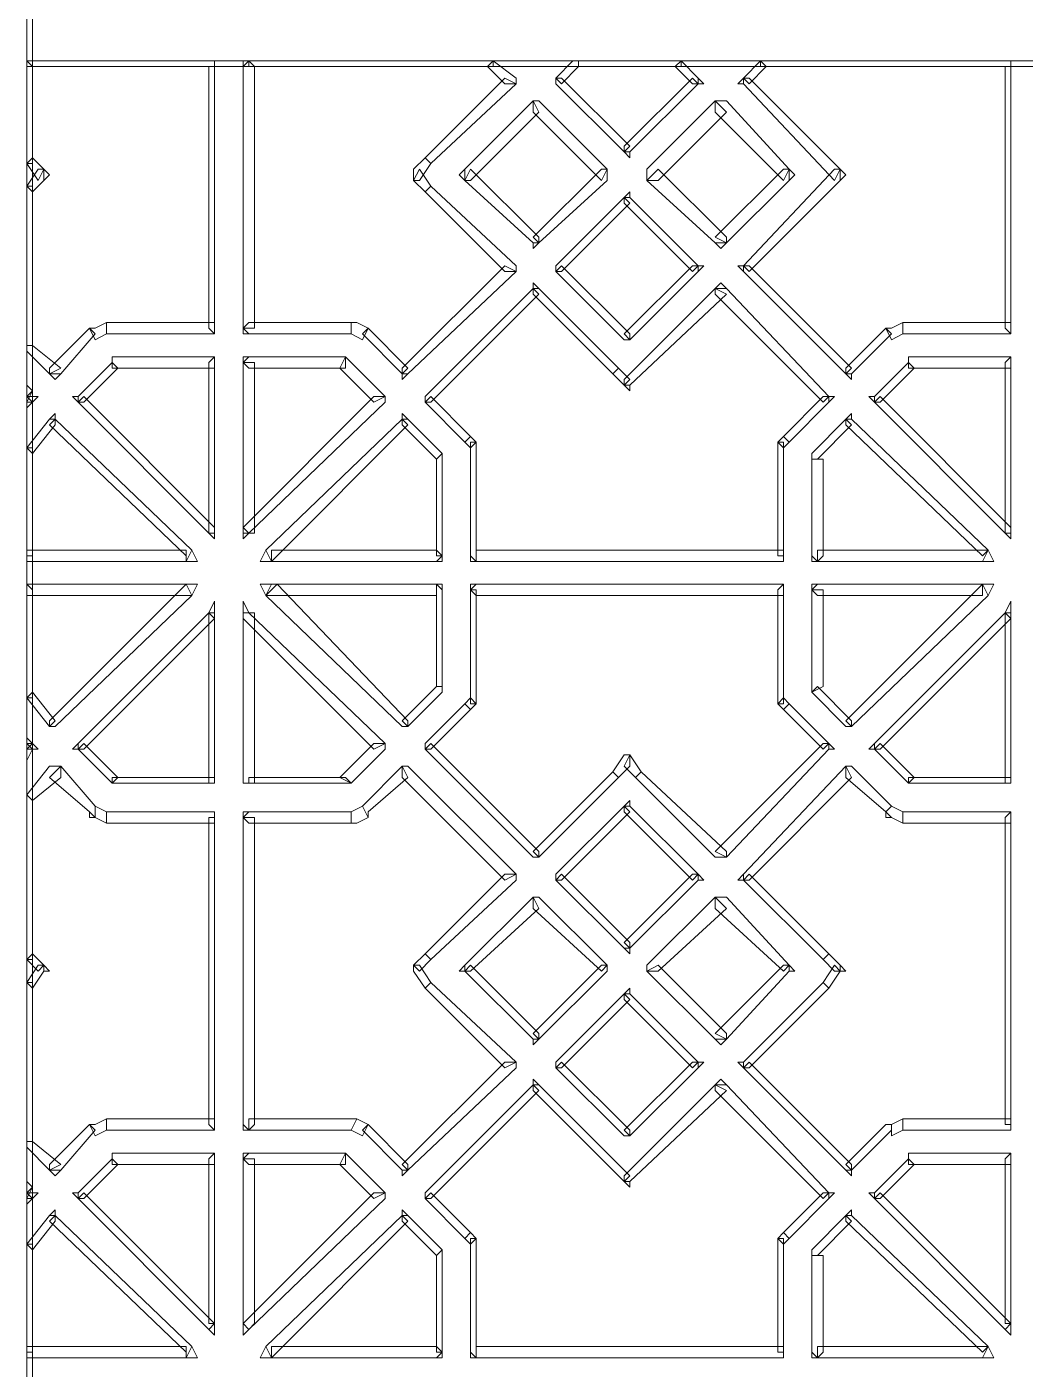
# Model space of a CAD drawing. Extents: x -66030 to 95157, y -13132 to 45879.
# Drawn here: x 77016 to 77701, y 40374 to 41296 of the extents above; entities that cross this region are included whole.
import ezdxf

# ---------------------------------------------------------------- set-up
doc = ezdxf.new("R2010")
doc.units = 0
doc.header["$LTSCALE"] = 100
doc.header["$MEASUREMENT"] = 0
doc.layers.get('0').update_dxf_attribs({"linetype": 'CONTINUOUS'})

msp = doc.modelspace()

# ---------------------------------------------------------------- linework, layer by layer
at = {"lineweight": 0}
for points in [[(77015.97, 39315.29), (77019.87, 39319.19), (77019.87, 43670.44), (77015.97, 43670.44), (77015.97, 39319.19), (77015.97, 39315.29), (77015.97, 39315.29), (77019.87, 39315.29), (77019.87, 39319.19)], [(77015.97, 41354.2), (77015.97, 41350.29), (77015.97, 41268.27), (77019.87, 41268.27), (77019.87, 41350.29), (77015.97, 41354.2), (77015.97, 41354.2), (77015.97, 41354.2), (77015.97, 41350.29)], [(77015.97, 41268.27), (77015.97, 41268.27), (81121.14, 41268.27), (81121.14, 41272.17), (77015.97, 41272.17), (77015.97, 41268.27), (77015.97, 41268.27), (77015.97, 41268.27), (77015.97, 41268.27)], [(81125.04, 41268.27), (81121.14, 41272.17), (77015.97, 41272.17), (77015.97, 41268.27), (81121.14, 41268.27), (81125.04, 41268.27), (81125.04, 41268.27), (81125.04, 41272.17), (81121.14, 41272.17)], [(77015.97, 41272.17), (77015.97, 41268.27), (77015.97, 39479.34), (77019.87, 39479.34), (77019.87, 41268.27), (77015.97, 41272.17), (77015.97, 41272.17), (77015.97, 41272.17), (77015.97, 41268.27)], [(77144.86, 41268.27), (77144.86, 41272.17), (77015.97, 41272.17), (77015.97, 41268.27), (77144.86, 41268.27), (77144.86, 41268.27), (77144.86, 41268.27), (77144.86, 41272.17), (77144.86, 41272.17)], [(77015.97, 41272.17), (77015.97, 41268.27), (77015.97, 41201.87), (77019.87, 41201.87), (77019.87, 41268.27), (77015.97, 41272.17), (77015.97, 41272.17), (77015.97, 41272.17), (77015.97, 41268.27)], [(77168.3, 41272.17), (77164.39, 41268.27), (77164.39, 41088.59), (77172.2, 41088.59), (77172.2, 41268.27), (77168.3, 41272.17), (77168.3, 41272.17), (77164.39, 41272.17), (77164.39, 41268.27)], [(77336.25, 41272.17), (77336.25, 41272.17), (77168.3, 41272.17), (77168.3, 41268.27), (77336.25, 41268.27), (77336.25, 41272.17), (77336.25, 41272.17), (77336.25, 41272.17), (77336.25, 41272.17)], [(77351.88, 41256.55), (77351.88, 41260.46), (77336.25, 41272.17), (77332.35, 41268.27), (77344.07, 41256.55), (77351.88, 41256.55), (77351.88, 41256.55), (77351.88, 41256.55), (77351.88, 41260.46)], [(77394.84, 41272.17), (77390.94, 41272.17), (77379.22, 41260.46), (77383.13, 41256.55), (77394.84, 41268.27), (77394.84, 41272.17), (77394.84, 41272.17), (77390.94, 41272.17), (77390.94, 41272.17)], [(77465.15, 41272.17), (77465.15, 41272.17), (77394.84, 41272.17), (77394.84, 41268.27), (77465.15, 41268.27), (77465.15, 41272.17), (77465.15, 41272.17), (77465.15, 41272.17), (77465.15, 41272.17)], [(77476.87, 41256.55), (77476.87, 41260.46), (77465.15, 41272.17), (77461.25, 41268.27), (77472.96, 41256.55), (77476.87, 41256.55), (77476.87, 41256.55), (77480.78, 41256.55), (77476.87, 41260.46)], [(77519.83, 41272.17), (77519.83, 41272.17), (77508.12, 41260.46), (77512.02, 41256.55), (77523.74, 41268.27), (77519.83, 41272.17), (77519.83, 41272.17), (77519.83, 41272.17), (77519.83, 41272.17)], [(77691.7, 41268.27), (77691.7, 41272.17), (77519.83, 41272.17), (77519.83, 41268.27), (77691.7, 41268.27), (77691.7, 41268.27), (77691.7, 41268.27), (77691.7, 41272.17), (77691.7, 41272.17)], [(77144.86, 41084.69), (77144.86, 41088.59), (77144.86, 41268.27), (77140.96, 41268.27), (77140.96, 41088.59), (77144.86, 41084.69), (77144.86, 41084.69), (77144.86, 41084.69), (77144.86, 41088.59)], [(77289.38, 41205.77), (77293.29, 41201.87), (77351.88, 41256.55), (77344.07, 41260.46), (77289.38, 41205.77), (77289.38, 41205.77), (77293.29, 41201.87), (77293.29, 41201.87), (77293.29, 41201.87)], [(77379.22, 41260.46), (77379.22, 41256.55), (77426.09, 41209.68), (77430, 41213.59), (77383.13, 41260.46), (77379.22, 41260.46), (77379.22, 41260.46), (77379.22, 41256.55), (77379.22, 41256.55)], [(77426.09, 41209.68), (77430, 41209.68), (77476.87, 41256.55), (77472.96, 41260.46), (77426.09, 41213.59), (77426.09, 41209.68), (77426.09, 41209.68), (77430, 41205.77), (77430, 41209.68)], [(77508.12, 41260.46), (77508.12, 41256.55), (77570.61, 41190.15), (77574.52, 41197.96), (77512.02, 41260.46), (77508.12, 41260.46), (77508.12, 41260.46), (77504.21, 41256.55), (77508.12, 41256.55)], [(77691.7, 41084.69), (77691.7, 41088.59), (77691.7, 41268.27), (77687.79, 41268.27), (77687.79, 41088.59), (77691.7, 41084.69), (77691.7, 41084.69), (77691.7, 41084.69), (77691.7, 41088.59)], [(77316.72, 41190.15), (77320.63, 41190.15), (77367.5, 41237.02), (77363.6, 41244.83), (77316.72, 41197.96), (77316.72, 41190.15), (77316.72, 41197.96), (77312.82, 41194.06), (77316.72, 41190.15)], [(77363.6, 41244.83), (77363.6, 41237.02), (77410.47, 41190.15), (77414.37, 41197.96), (77367.5, 41244.83), (77363.6, 41244.83), (77367.5, 41244.83), (77363.6, 41244.83), (77363.6, 41244.83)], [(77441.72, 41190.15), (77449.53, 41190.15), (77496.4, 41237.02), (77488.59, 41244.83), (77441.72, 41197.96), (77441.72, 41190.15), (77441.72, 41197.96), (77441.72, 41194.06), (77441.72, 41190.15)], [(77488.59, 41244.83), (77488.59, 41237.02), (77535.46, 41190.15), (77539.36, 41197.96), (77496.4, 41244.83), (77488.59, 41244.83), (77496.4, 41244.83), (77492.49, 41244.83), (77488.59, 41244.83)], [(77019.87, 41205.77), (77015.97, 41201.87), (77023.78, 41190.15), (77027.68, 41197.96), (77019.87, 41205.77), (77019.87, 41205.77), (77019.87, 41205.77), (77019.87, 41205.77), (77019.87, 41205.77)], [(77015.97, 41201.87), (77015.97, 41201.87), (77015.97, 41201.87), (77019.87, 41205.77), (77019.87, 41205.77), (77015.97, 41201.87), (77015.97, 41201.87), (77015.97, 41201.87), (77015.97, 41201.87)], [(77281.57, 41190.15), (77285.48, 41190.15), (77293.29, 41201.87), (77289.38, 41205.77), (77281.57, 41197.96), (77281.57, 41190.15), (77281.57, 41197.96), (77281.57, 41194.06), (77281.57, 41190.15)], [(77027.68, 41197.96), (77023.78, 41197.96), (77015.97, 41186.24), (77019.87, 41182.34), (77027.68, 41190.15), (77027.68, 41197.96), (77027.68, 41190.15), (77031.59, 41194.06), (77027.68, 41197.96)], [(77289.38, 41182.34), (77293.29, 41186.24), (77285.48, 41197.96), (77281.57, 41190.15), (77289.38, 41182.34), (77289.38, 41182.34), (77293.29, 41186.24), (77293.29, 41186.24), (77293.29, 41186.24)], [(77367.5, 41147.18), (77367.5, 41151.09), (77320.63, 41197.96), (77316.72, 41190.15), (77363.6, 41147.18), (77367.5, 41147.18), (77363.6, 41147.18), (77363.6, 41143.28), (77367.5, 41147.18)], [(77414.37, 41197.96), (77410.47, 41197.96), (77363.6, 41151.09), (77367.5, 41147.18), (77414.37, 41190.15), (77414.37, 41197.96), (77414.37, 41190.15), (77414.37, 41194.06), (77414.37, 41197.96)], [(77496.4, 41147.18), (77496.4, 41151.09), (77449.53, 41197.96), (77441.72, 41190.15), (77488.59, 41147.18), (77496.4, 41147.18), (77488.59, 41147.18), (77492.49, 41143.28), (77496.4, 41147.18)], [(77539.36, 41197.96), (77535.46, 41197.96), (77488.59, 41151.09), (77496.4, 41147.18), (77539.36, 41190.15), (77539.36, 41197.96), (77539.36, 41190.15), (77543.27, 41194.06), (77539.36, 41197.96)], [(77574.52, 41197.96), (77570.61, 41197.96), (77508.12, 41131.56), (77512.02, 41127.65), (77574.52, 41190.15), (77574.52, 41197.96), (77574.52, 41190.15), (77578.42, 41194.06), (77574.52, 41197.96)], [(77015.97, 41186.24), (77015.97, 41186.24), (77015.97, 41076.88), (77019.87, 41076.88), (77019.87, 41186.24), (77015.97, 41186.24), (77015.97, 41186.24), (77015.97, 41186.24), (77015.97, 41186.24)], [(77351.88, 41127.65), (77351.88, 41131.56), (77293.29, 41186.24), (77289.38, 41182.34), (77344.07, 41127.65), (77351.88, 41127.65), (77351.88, 41127.65), (77351.88, 41131.56), (77351.88, 41131.56)], [(77379.22, 41127.65), (77383.13, 41127.65), (77430, 41174.53), (77426.09, 41178.43), (77379.22, 41131.56), (77379.22, 41127.65), (77379.22, 41131.56), (77379.22, 41131.56), (77379.22, 41127.65)], [(77426.09, 41178.43), (77426.09, 41174.53), (77472.96, 41127.65), (77476.87, 41131.56), (77430, 41178.43), (77426.09, 41178.43), (77430, 41178.43), (77430, 41182.34), (77426.09, 41178.43)], [(77273.76, 41057.35), (77277.66, 41057.35), (77351.88, 41127.65), (77344.07, 41131.56), (77273.76, 41061.25), (77273.76, 41057.35), (77273.76, 41057.35), (77273.76, 41053.44), (77277.66, 41057.35)], [(77430, 41080.78), (77430, 41084.69), (77383.13, 41131.56), (77379.22, 41127.65), (77426.09, 41080.78), (77430, 41080.78), (77426.09, 41080.78), (77430, 41080.78), (77430, 41080.78)], [(77476.87, 41131.56), (77472.96, 41131.56), (77426.09, 41084.69), (77430, 41080.78), (77476.87, 41127.65), (77476.87, 41131.56), (77476.87, 41127.65), (77480.78, 41131.56), (77476.87, 41131.56)], [(77508.12, 41131.56), (77508.12, 41127.65), (77578.42, 41057.35), (77582.33, 41061.25), (77512.02, 41131.56), (77508.12, 41131.56), (77508.12, 41131.56), (77504.21, 41131.56), (77508.12, 41127.65)], [(77289.38, 41037.82), (77293.29, 41037.82), (77367.5, 41112.03), (77363.6, 41115.94), (77289.38, 41041.72), (77289.38, 41037.82), (77289.38, 41041.72), (77289.38, 41041.72), (77289.38, 41037.82)], [(77363.6, 41115.94), (77363.6, 41112.03), (77418.28, 41057.35), (77422.19, 41061.25), (77367.5, 41115.94), (77363.6, 41115.94), (77367.5, 41115.94), (77363.6, 41119.84), (77363.6, 41115.94)], [(77426.09, 41049.53), (77430, 41049.53), (77496.4, 41112.03), (77488.59, 41115.94), (77426.09, 41053.44), (77426.09, 41049.53), (77426.09, 41049.53), (77430, 41045.63), (77430, 41049.53)], [(77488.59, 41115.94), (77488.59, 41112.03), (77562.8, 41037.82), (77566.71, 41041.72), (77496.4, 41115.94), (77488.59, 41115.94), (77496.4, 41115.94), (77492.49, 41119.84), (77488.59, 41115.94)], [(77031.59, 41057.35), (77039.4, 41057.35), (77062.84, 41084.69), (77058.93, 41088.59), (77031.59, 41061.25), (77031.59, 41057.35), (77031.59, 41057.35), (77035.49, 41053.44), (77039.4, 41057.35)], [(77058.93, 41088.59), (77062.84, 41080.78), (77070.65, 41084.69), (77070.65, 41092.5), (77062.84, 41088.59), (77058.93, 41088.59), (77062.84, 41088.59), (77058.93, 41088.59), (77058.93, 41088.59)], [(77070.65, 41092.5), (77070.65, 41084.69), (77144.86, 41084.69), (77144.86, 41092.5), (77070.65, 41092.5), (77070.65, 41092.5), (77070.65, 41092.5), (77070.65, 41092.5), (77070.65, 41092.5)], [(77164.39, 41088.59), (77168.3, 41084.69), (77238.61, 41084.69), (77238.61, 41092.5), (77168.3, 41092.5), (77164.39, 41088.59), (77164.39, 41088.59), (77164.39, 41084.69), (77168.3, 41084.69)], [(77238.61, 41092.5), (77238.61, 41084.69), (77246.42, 41080.78), (77250.32, 41088.59), (77242.51, 41092.5), (77238.61, 41092.5), (77242.51, 41092.5), (77238.61, 41092.5), (77238.61, 41092.5)], [(77250.32, 41088.59), (77246.42, 41084.69), (77273.76, 41057.35), (77277.66, 41061.25), (77250.32, 41088.59), (77250.32, 41088.59), (77250.32, 41088.59), (77250.32, 41088.59), (77250.32, 41088.59)], [(77578.42, 41057.35), (77582.33, 41057.35), (77609.67, 41084.69), (77605.77, 41088.59), (77578.42, 41061.25), (77578.42, 41057.35), (77578.42, 41057.35), (77582.33, 41053.44), (77582.33, 41057.35)], [(77605.77, 41088.59), (77609.67, 41080.78), (77617.48, 41084.69), (77617.48, 41092.5), (77609.67, 41088.59), (77605.77, 41088.59), (77609.67, 41088.59), (77605.77, 41088.59), (77605.77, 41088.59)], [(77617.48, 41092.5), (77617.48, 41084.69), (77691.7, 41084.69), (77691.7, 41092.5), (77617.48, 41092.5), (77617.48, 41092.5), (77617.48, 41092.5), (77617.48, 41092.5), (77617.48, 41092.5)], [(77015.97, 41076.88), (77015.97, 41072.97), (77031.59, 41057.35), (77039.4, 41061.25), (77019.87, 41076.88), (77015.97, 41076.88), (77015.97, 41076.88), (77015.97, 41072.97), (77015.97, 41072.97)], [(77074.55, 41065.16), (77074.55, 41061.25), (77144.86, 41061.25), (77144.86, 41069.06), (77074.55, 41069.06), (77074.55, 41065.16), (77074.55, 41069.06), (77074.55, 41069.06), (77074.55, 41065.16)], [(77144.86, 41069.06), (77140.96, 41065.16), (77140.96, 40947.98), (77144.86, 40947.98), (77144.86, 41065.16), (77144.86, 41069.06), (77144.86, 41065.16), (77144.86, 41069.06), (77144.86, 41069.06)], [(77164.39, 41065.16), (77168.3, 41061.25), (77234.7, 41061.25), (77234.7, 41069.06), (77168.3, 41069.06), (77164.39, 41065.16), (77168.3, 41069.06), (77164.39, 41069.06), (77164.39, 41065.16)], [(77234.7, 41069.06), (77230.79, 41061.25), (77254.23, 41037.82), (77262.04, 41041.72), (77238.61, 41065.16), (77234.7, 41069.06), (77238.61, 41065.16), (77234.7, 41069.06), (77234.7, 41069.06)], [(77621.39, 41065.16), (77621.39, 41061.25), (77691.7, 41061.25), (77691.7, 41069.06), (77621.39, 41069.06), (77621.39, 41065.16), (77621.39, 41069.06), (77621.39, 41069.06), (77621.39, 41065.16)], [(77691.7, 41069.06), (77687.79, 41065.16), (77687.79, 40947.98), (77691.7, 40947.98), (77691.7, 41065.16), (77691.7, 41069.06), (77691.7, 41065.16), (77691.7, 41069.06), (77691.7, 41069.06)], [(77051.12, 41037.82), (77055.02, 41037.82), (77078.46, 41061.25), (77074.55, 41065.16), (77051.12, 41041.72), (77051.12, 41037.82), (77051.12, 41041.72), (77047.21, 41041.72), (77051.12, 41037.82)], [(77168.3, 40947.98), (77172.2, 40947.98), (77172.2, 41065.16), (77164.39, 41065.16), (77164.39, 40947.98), (77168.3, 40947.98), (77164.39, 40947.98), (77164.39, 40944.07), (77168.3, 40947.98)], [(77422.19, 41061.25), (77418.28, 41057.35), (77426.09, 41049.53), (77430, 41053.44), (77422.19, 41061.25), (77422.19, 41061.25), (77418.28, 41057.35), (77418.28, 41057.35), (77418.28, 41057.35)], [(77597.95, 41037.82), (77601.86, 41037.82), (77625.3, 41061.25), (77621.39, 41065.16), (77597.95, 41041.72), (77597.95, 41037.82), (77597.95, 41041.72), (77594.05, 41041.72), (77597.95, 41037.82)], [(77019.87, 41045.63), (77015.97, 41041.72), (77015.97, 41041.72), (77019.87, 41041.72), (77019.87, 41041.72), (77019.87, 41045.63), (77019.87, 41045.63), (77015.97, 41049.53), (77015.97, 41041.72)], [(77019.87, 41037.82), (77019.87, 41041.72), (77019.87, 41045.63), (77015.97, 41037.82), (77015.97, 41037.82), (77019.87, 41037.82), (77019.87, 41037.82), (77023.78, 41041.72), (77019.87, 41041.72)], [(77015.97, 41041.72), (77019.87, 41037.82), (77019.87, 41037.82), (77015.97, 41041.72), (77015.97, 41041.72), (77015.97, 41041.72), (77015.97, 41041.72), (77015.97, 41033.91), (77019.87, 41037.82)], [(77144.86, 40947.98), (77144.86, 40951.89), (77055.02, 41041.72), (77051.12, 41037.82), (77140.96, 40947.98), (77144.86, 40947.98), (77140.96, 40947.98), (77144.86, 40944.07), (77144.86, 40947.98)], [(77262.04, 41041.72), (77254.23, 41041.72), (77164.39, 40951.89), (77168.3, 40947.98), (77262.04, 41037.82), (77262.04, 41041.72), (77262.04, 41037.82), (77262.04, 41041.72), (77262.04, 41041.72)], [(77316.72, 41010.47), (77320.63, 41014.38), (77293.29, 41041.72), (77289.38, 41037.82), (77316.72, 41010.47), (77316.72, 41010.47), (77320.63, 41014.38), (77320.63, 41014.38), (77320.63, 41014.38)], [(77566.71, 41041.72), (77562.8, 41041.72), (77535.46, 41014.38), (77539.36, 41010.47), (77566.71, 41037.82), (77566.71, 41041.72), (77566.71, 41037.82), (77570.61, 41041.72), (77566.71, 41041.72)], [(77691.7, 40947.98), (77691.7, 40951.89), (77601.86, 41041.72), (77597.95, 41037.82), (77687.79, 40947.98), (77691.7, 40947.98), (77687.79, 40947.98), (77691.7, 40944.07), (77691.7, 40947.98)], [(77035.49, 41026.1), (77031.59, 41026.1), (77015.97, 41006.57), (77019.87, 41002.66), (77035.49, 41022.19), (77035.49, 41026.1), (77035.49, 41026.1), (77035.49, 41030), (77031.59, 41026.1)], [(77273.76, 41026.1), (77273.76, 41022.19), (77297.19, 40998.76), (77301.1, 41002.66), (77277.66, 41026.1), (77273.76, 41026.1), (77277.66, 41026.1), (77273.76, 41030), (77273.76, 41026.1)], [(77578.42, 41026.1), (77578.42, 41022.19), (77672.17, 40932.36), (77676.07, 40936.26), (77582.33, 41026.1), (77578.42, 41026.1), (77582.33, 41026.1), (77582.33, 41030), (77578.42, 41026.1)], [(77125.33, 40928.45), (77129.24, 40936.26), (77035.49, 41026.1), (77031.59, 41022.19), (77125.33, 40932.36), (77125.33, 40928.45), (77125.33, 40928.45), (77133.14, 40928.45), (77129.24, 40936.26)], [(77183.92, 40928.45), (77187.83, 40932.36), (77277.66, 41022.19), (77273.76, 41026.1), (77180.02, 40936.26), (77183.92, 40928.45), (77180.02, 40936.26), (77176.11, 40928.45), (77183.92, 40928.45)], [(77554.99, 40998.76), (77558.89, 40998.76), (77582.33, 41022.19), (77578.42, 41026.1), (77554.99, 41002.66), (77554.99, 40998.76), (77554.99, 41002.66), (77554.99, 41002.66), (77554.99, 40998.76)], [(77324.54, 41010.47), (77324.54, 41010.47), (77320.63, 41014.38), (77316.72, 41010.47), (77320.63, 41006.57), (77324.54, 41010.47), (77324.54, 41010.47), (77324.54, 41010.47), (77324.54, 41010.47)], [(77539.36, 41010.47), (77535.46, 41014.38), (77531.55, 41010.47), (77535.46, 41006.57), (77539.36, 41010.47), (77539.36, 41010.47), (77535.46, 41014.38), (77535.46, 41014.38), (77535.46, 41014.38)], [(77015.97, 41006.57), (77015.97, 41006.57), (77015.97, 40932.36), (77019.87, 40932.36), (77019.87, 41006.57), (77015.97, 41006.57), (77015.97, 41006.57), (77015.97, 41006.57), (77015.97, 41006.57)], [(77301.1, 41002.66), (77297.19, 40998.76), (77297.19, 40932.36), (77301.1, 40932.36), (77301.1, 40998.76), (77301.1, 41002.66), (77301.1, 40998.76), (77301.1, 41002.66), (77301.1, 41002.66)], [(77324.54, 40928.45), (77324.54, 40932.36), (77324.54, 41010.47), (77320.63, 41010.47), (77320.63, 40932.36), (77324.54, 40928.45), (77320.63, 40932.36), (77320.63, 40928.45), (77324.54, 40928.45)], [(77531.55, 41010.47), (77531.55, 41010.47), (77531.55, 40932.36), (77535.46, 40932.36), (77535.46, 41010.47), (77531.55, 41010.47), (77531.55, 41010.47), (77531.55, 41010.47), (77531.55, 41010.47)], [(77558.89, 40928.45), (77562.8, 40932.36), (77562.8, 40998.76), (77554.99, 40998.76), (77554.99, 40932.36), (77558.89, 40928.45), (77554.99, 40932.36), (77554.99, 40928.45), (77558.89, 40928.45)], [(77015.97, 40932.36), (77015.97, 40928.45), (77125.33, 40928.45), (77125.33, 40936.26), (77015.97, 40936.26), (77015.97, 40932.36), (77015.97, 40932.36), (77015.97, 40928.45), (77015.97, 40928.45)], [(77301.1, 40932.36), (77297.19, 40936.26), (77183.92, 40936.26), (77183.92, 40928.45), (77297.19, 40928.45), (77301.1, 40932.36), (77297.19, 40928.45), (77301.1, 40928.45), (77301.1, 40932.36)], [(77535.46, 40932.36), (77535.46, 40936.26), (77324.54, 40936.26), (77324.54, 40928.45), (77535.46, 40928.45), (77535.46, 40932.36), (77535.46, 40928.45), (77535.46, 40928.45), (77535.46, 40932.36)], [(77676.07, 40936.26), (77672.17, 40936.26), (77558.89, 40936.26), (77558.89, 40928.45), (77672.17, 40928.45), (77676.07, 40936.26), (77672.17, 40928.45), (77679.98, 40928.45), (77676.07, 40936.26)], [(77015.97, 40912.83), (77015.97, 40908.92), (77015.97, 40834.71), (77019.87, 40834.71), (77019.87, 40908.92), (77015.97, 40912.83), (77015.97, 40912.83), (77015.97, 40912.83), (77015.97, 40908.92)], [(77129.24, 40905.01), (77125.33, 40912.83), (77015.97, 40912.83), (77015.97, 40905.01), (77125.33, 40905.01), (77129.24, 40905.01), (77129.24, 40905.01), (77133.14, 40912.83), (77125.33, 40912.83)], [(77031.59, 40815.18), (77035.49, 40815.18), (77129.24, 40905.01), (77125.33, 40912.83), (77031.59, 40819.08), (77031.59, 40815.18), (77031.59, 40815.18), (77035.49, 40815.18), (77035.49, 40815.18)], [(77180.02, 40905.01), (77183.92, 40905.01), (77297.19, 40905.01), (77297.19, 40912.83), (77183.92, 40912.83), (77180.02, 40905.01), (77183.92, 40912.83), (77176.11, 40912.83), (77180.02, 40905.01)], [(77277.66, 40815.18), (77277.66, 40819.08), (77187.83, 40912.83), (77180.02, 40905.01), (77273.76, 40815.18), (77277.66, 40815.18), (77273.76, 40815.18), (77273.76, 40815.18), (77277.66, 40815.18)], [(77297.19, 40912.83), (77297.19, 40908.92), (77297.19, 40842.52), (77301.1, 40842.52), (77301.1, 40908.92), (77297.19, 40912.83), (77301.1, 40908.92), (77301.1, 40912.83), (77297.19, 40912.83)], [(77320.63, 40908.92), (77324.54, 40905.01), (77535.46, 40905.01), (77535.46, 40912.83), (77324.54, 40912.83), (77320.63, 40908.92), (77324.54, 40912.83), (77320.63, 40912.83), (77320.63, 40908.92)], [(77535.46, 40912.83), (77531.55, 40908.92), (77531.55, 40830.8), (77535.46, 40830.8), (77535.46, 40908.92), (77535.46, 40912.83), (77535.46, 40908.92), (77535.46, 40912.83), (77535.46, 40912.83)], [(77554.99, 40908.92), (77558.89, 40905.01), (77672.17, 40905.01), (77672.17, 40912.83), (77558.89, 40912.83), (77554.99, 40908.92), (77558.89, 40912.83), (77554.99, 40912.83), (77554.99, 40908.92)], [(77672.17, 40912.83), (77672.17, 40912.83), (77578.42, 40819.08), (77582.33, 40815.18), (77676.07, 40905.01), (77672.17, 40912.83), (77676.07, 40905.01), (77679.98, 40912.83), (77672.17, 40912.83)], [(77140.96, 40893.3), (77140.96, 40893.3), (77140.96, 40776.12), (77144.86, 40776.12), (77144.86, 40893.3), (77140.96, 40893.3), (77144.86, 40893.3), (77144.86, 40901.11), (77140.96, 40893.3)], [(77164.39, 40893.3), (77164.39, 40889.39), (77254.23, 40799.55), (77262.04, 40803.46), (77168.3, 40893.3), (77164.39, 40893.3), (77168.3, 40893.3), (77164.39, 40901.11), (77164.39, 40893.3)], [(77324.54, 40830.8), (77324.54, 40830.8), (77324.54, 40908.92), (77320.63, 40908.92), (77320.63, 40830.8), (77324.54, 40830.8), (77324.54, 40830.8), (77324.54, 40830.8), (77324.54, 40830.8)], [(77554.99, 40838.61), (77562.8, 40842.52), (77562.8, 40908.92), (77554.99, 40908.92), (77554.99, 40842.52), (77554.99, 40838.61), (77554.99, 40842.52), (77554.99, 40838.61), (77554.99, 40838.61)], [(77687.79, 40893.3), (77687.79, 40893.3), (77687.79, 40776.12), (77691.7, 40776.12), (77691.7, 40893.3), (77687.79, 40893.3), (77691.7, 40893.3), (77691.7, 40901.11), (77687.79, 40893.3)], [(77051.12, 40799.55), (77055.02, 40799.55), (77144.86, 40889.39), (77140.96, 40893.3), (77051.12, 40803.46), (77051.12, 40799.55), (77051.12, 40803.46), (77047.21, 40799.55), (77051.12, 40799.55)], [(77168.3, 40776.12), (77172.2, 40776.12), (77172.2, 40893.3), (77164.39, 40893.3), (77164.39, 40776.12), (77168.3, 40776.12), (77164.39, 40776.12), (77164.39, 40776.12), (77168.3, 40776.12)], [(77597.95, 40799.55), (77601.86, 40799.55), (77691.7, 40889.39), (77687.79, 40893.3), (77597.95, 40803.46), (77597.95, 40799.55), (77597.95, 40803.46), (77594.05, 40799.55), (77597.95, 40799.55)], [(77015.97, 40834.71), (77015.97, 40834.71), (77031.59, 40815.18), (77035.49, 40819.08), (77019.87, 40838.61), (77015.97, 40834.71), (77015.97, 40834.71), (77015.97, 40834.71), (77015.97, 40834.71)], [(77301.1, 40842.52), (77297.19, 40842.52), (77273.76, 40819.08), (77277.66, 40815.18), (77301.1, 40838.61), (77301.1, 40842.52), (77301.1, 40838.61), (77301.1, 40838.61), (77301.1, 40842.52)], [(77582.33, 40815.18), (77582.33, 40819.08), (77558.89, 40842.52), (77554.99, 40838.61), (77578.42, 40815.18), (77582.33, 40815.18), (77578.42, 40815.18), (77582.33, 40815.18), (77582.33, 40815.18)], [(77289.38, 40799.55), (77293.29, 40799.55), (77320.63, 40826.89), (77316.72, 40830.8), (77289.38, 40803.46), (77289.38, 40799.55), (77289.38, 40803.46), (77289.38, 40799.55), (77289.38, 40799.55)], [(77316.72, 40830.8), (77320.63, 40826.89), (77324.54, 40830.8), (77320.63, 40834.71), (77316.72, 40830.8), (77316.72, 40830.8), (77320.63, 40826.89), (77320.63, 40826.89), (77320.63, 40826.89)], [(77531.55, 40830.8), (77531.55, 40830.8), (77535.46, 40826.89), (77539.36, 40830.8), (77535.46, 40834.71), (77531.55, 40830.8), (77531.55, 40830.8), (77531.55, 40830.8), (77531.55, 40830.8)], [(77539.36, 40830.8), (77535.46, 40826.89), (77562.8, 40799.55), (77566.71, 40803.46), (77539.36, 40830.8), (77539.36, 40830.8), (77535.46, 40826.89), (77535.46, 40826.89), (77535.46, 40826.89)], [(77019.87, 40803.46), (77015.97, 40803.46), (77015.97, 40799.55), (77019.87, 40799.55), (77019.87, 40803.46), (77019.87, 40803.46), (77019.87, 40803.46), (77015.97, 40807.36), (77015.97, 40803.46)], [(77019.87, 40799.55), (77019.87, 40803.46), (77019.87, 40803.46), (77015.97, 40799.55), (77015.97, 40799.55), (77019.87, 40799.55), (77019.87, 40799.55), (77023.78, 40799.55), (77019.87, 40803.46)], [(77015.97, 40799.55), (77019.87, 40799.55), (77019.87, 40799.55), (77015.97, 40803.46), (77015.97, 40803.46), (77015.97, 40799.55), (77015.97, 40799.55), (77015.97, 40791.74), (77019.87, 40799.55)], [(77074.55, 40776.12), (77078.46, 40780.02), (77055.02, 40803.46), (77051.12, 40799.55), (77074.55, 40776.12), (77074.55, 40776.12), (77074.55, 40776.12), (77074.55, 40776.12), (77074.55, 40776.12)], [(77262.04, 40803.46), (77254.23, 40803.46), (77230.79, 40780.02), (77238.61, 40776.12), (77262.04, 40799.55), (77262.04, 40803.46), (77262.04, 40799.55), (77262.04, 40799.55), (77262.04, 40803.46)], [(77367.5, 40725.34), (77367.5, 40729.25), (77293.29, 40803.46), (77289.38, 40799.55), (77363.6, 40725.34), (77367.5, 40725.34), (77363.6, 40725.34), (77363.6, 40725.34), (77367.5, 40725.34)], [(77566.71, 40803.46), (77562.8, 40803.46), (77488.59, 40729.25), (77496.4, 40725.34), (77566.71, 40799.55), (77566.71, 40803.46), (77566.71, 40799.55), (77570.61, 40799.55), (77566.71, 40803.46)], [(77621.39, 40776.12), (77625.3, 40780.02), (77601.86, 40803.46), (77597.95, 40799.55), (77621.39, 40776.12), (77621.39, 40776.12), (77621.39, 40776.12), (77621.39, 40776.12), (77621.39, 40776.12)], [(77430, 40795.65), (77426.09, 40795.65), (77418.28, 40783.93), (77422.19, 40780.02), (77430, 40787.83), (77430, 40795.65), (77430, 40795.65), (77430, 40795.65), (77426.09, 40795.65)], [(77433.9, 40780.02), (77437.81, 40783.93), (77430, 40795.65), (77426.09, 40787.83), (77433.9, 40780.02), (77433.9, 40780.02), (77437.81, 40783.93), (77437.81, 40783.93), (77437.81, 40783.93)], [(77039.4, 40787.83), (77031.59, 40787.83), (77015.97, 40768.31), (77019.87, 40764.4), (77039.4, 40780.02), (77039.4, 40787.83), (77039.4, 40787.83), (77035.49, 40787.83), (77031.59, 40787.83)], [(77062.84, 40752.68), (77062.84, 40760.49), (77039.4, 40787.83), (77031.59, 40780.02), (77058.93, 40756.59), (77062.84, 40752.68), (77058.93, 40756.59), (77058.93, 40752.68), (77062.84, 40752.68)], [(77250.32, 40752.68), (77250.32, 40756.59), (77277.66, 40780.02), (77273.76, 40787.83), (77246.42, 40760.49), (77250.32, 40752.68), (77250.32, 40752.68), (77250.32, 40752.68), (77250.32, 40756.59)], [(77273.76, 40787.83), (77273.76, 40780.02), (77344.07, 40709.72), (77351.88, 40713.62), (77277.66, 40787.83), (77273.76, 40787.83), (77277.66, 40787.83), (77273.76, 40787.83), (77273.76, 40787.83)], [(77422.19, 40780.02), (77418.28, 40783.93), (77363.6, 40729.25), (77367.5, 40725.34), (77422.19, 40780.02), (77422.19, 40780.02), (77418.28, 40783.93), (77418.28, 40783.93), (77418.28, 40783.93)], [(77496.4, 40725.34), (77496.4, 40729.25), (77437.81, 40783.93), (77433.9, 40780.02), (77488.59, 40725.34), (77496.4, 40725.34), (77488.59, 40725.34), (77492.49, 40725.34), (77496.4, 40725.34)], [(77508.12, 40709.72), (77512.02, 40709.72), (77582.33, 40780.02), (77578.42, 40787.83), (77508.12, 40713.62), (77508.12, 40709.72), (77508.12, 40713.62), (77504.21, 40709.72), (77508.12, 40709.72)], [(77578.42, 40787.83), (77578.42, 40780.02), (77605.77, 40756.59), (77609.67, 40760.49), (77582.33, 40787.83), (77578.42, 40787.83), (77582.33, 40787.83), (77582.33, 40787.83), (77578.42, 40787.83)], [(77144.86, 40776.12), (77144.86, 40780.02), (77074.55, 40780.02), (77074.55, 40776.12), (77144.86, 40776.12), (77144.86, 40776.12), (77144.86, 40776.12), (77144.86, 40776.12), (77144.86, 40776.12)], [(77238.61, 40776.12), (77234.7, 40780.02), (77168.3, 40780.02), (77168.3, 40776.12), (77234.7, 40776.12), (77238.61, 40776.12), (77234.7, 40776.12), (77234.7, 40776.12), (77238.61, 40776.12)], [(77691.7, 40776.12), (77691.7, 40780.02), (77621.39, 40780.02), (77621.39, 40776.12), (77691.7, 40776.12), (77691.7, 40776.12), (77691.7, 40776.12), (77691.7, 40776.12), (77691.7, 40776.12)], [(77015.97, 40768.31), (77015.97, 40764.4), (77015.97, 40655.03), (77019.87, 40655.03), (77019.87, 40764.4), (77015.97, 40768.31), (77015.97, 40768.31), (77015.97, 40768.31), (77015.97, 40764.4)], [(77426.09, 40760.49), (77426.09, 40756.59), (77472.96, 40709.72), (77476.87, 40713.62), (77430, 40760.49), (77426.09, 40760.49), (77430, 40760.49), (77430, 40764.4), (77426.09, 40760.49)], [(77070.65, 40748.78), (77070.65, 40756.59), (77062.84, 40760.49), (77062.84, 40752.68), (77070.65, 40748.78), (77070.65, 40748.78), (77070.65, 40748.78), (77070.65, 40748.78), (77070.65, 40748.78)], [(77144.86, 40752.68), (77144.86, 40756.59), (77070.65, 40756.59), (77070.65, 40748.78), (77144.86, 40748.78), (77144.86, 40752.68), (77144.86, 40752.68), (77144.86, 40756.59), (77144.86, 40756.59)], [(77164.39, 40752.68), (77168.3, 40748.78), (77238.61, 40748.78), (77238.61, 40756.59), (77168.3, 40756.59), (77164.39, 40752.68), (77168.3, 40756.59), (77164.39, 40756.59), (77164.39, 40752.68)], [(77238.61, 40748.78), (77242.51, 40748.78), (77250.32, 40752.68), (77246.42, 40760.49), (77238.61, 40756.59), (77238.61, 40748.78), (77238.61, 40748.78), (77238.61, 40748.78), (77242.51, 40748.78)], [(77379.22, 40709.72), (77383.13, 40709.72), (77430, 40756.59), (77426.09, 40760.49), (77379.22, 40713.62), (77379.22, 40709.72), (77379.22, 40713.62), (77379.22, 40709.72), (77379.22, 40709.72)], [(77605.77, 40756.59), (77609.67, 40752.68), (77617.48, 40748.78), (77617.48, 40756.59), (77609.67, 40760.49), (77605.77, 40756.59), (77605.77, 40756.59), (77605.77, 40752.68), (77609.67, 40752.68)], [(77617.48, 40748.78), (77617.48, 40748.78), (77691.7, 40748.78), (77691.7, 40756.59), (77617.48, 40756.59), (77617.48, 40748.78), (77617.48, 40748.78), (77617.48, 40748.78), (77617.48, 40748.78)], [(77691.7, 40756.59), (77687.79, 40752.68), (77687.79, 40541.76), (77691.7, 40541.76), (77691.7, 40752.68), (77691.7, 40756.59), (77691.7, 40752.68), (77691.7, 40756.59), (77691.7, 40756.59)], [(77144.86, 40537.85), (77144.86, 40541.76), (77144.86, 40752.68), (77140.96, 40752.68), (77140.96, 40541.76), (77144.86, 40537.85), (77144.86, 40537.85), (77144.86, 40537.85), (77144.86, 40541.76)], [(77168.3, 40537.85), (77172.2, 40541.76), (77172.2, 40752.68), (77164.39, 40752.68), (77164.39, 40541.76), (77168.3, 40537.85), (77164.39, 40541.76), (77164.39, 40537.85), (77168.3, 40537.85)], [(77351.88, 40713.62), (77344.07, 40713.62), (77289.38, 40658.94), (77293.29, 40655.03), (77351.88, 40709.72), (77351.88, 40713.62), (77351.88, 40709.72), (77351.88, 40709.72), (77351.88, 40713.62)], [(77430, 40662.84), (77430, 40666.75), (77383.13, 40713.62), (77379.22, 40709.72), (77426.09, 40662.84), (77430, 40662.84), (77426.09, 40662.84), (77430, 40658.94), (77430, 40662.84)], [(77476.87, 40713.62), (77472.96, 40713.62), (77426.09, 40666.75), (77430, 40662.84), (77476.87, 40709.72), (77476.87, 40713.62), (77476.87, 40709.72), (77480.78, 40709.72), (77476.87, 40713.62)], [(77562.8, 40655.03), (77566.71, 40658.94), (77512.02, 40713.62), (77508.12, 40709.72), (77562.8, 40655.03), (77562.8, 40655.03), (77566.71, 40658.94), (77566.71, 40658.94), (77566.71, 40658.94)], [(77316.72, 40647.22), (77320.63, 40647.22), (77367.5, 40690.19), (77363.6, 40698), (77316.72, 40651.13), (77316.72, 40647.22), (77316.72, 40651.13), (77312.82, 40647.22), (77316.72, 40647.22)], [(77363.6, 40698), (77363.6, 40690.19), (77410.47, 40647.22), (77414.37, 40651.13), (77367.5, 40698), (77363.6, 40698), (77367.5, 40698), (77363.6, 40698), (77363.6, 40698)], [(77441.72, 40647.22), (77449.53, 40647.22), (77496.4, 40690.19), (77488.59, 40698), (77441.72, 40651.13), (77441.72, 40647.22), (77441.72, 40651.13), (77441.72, 40647.22), (77441.72, 40647.22)], [(77488.59, 40698), (77488.59, 40690.19), (77535.46, 40647.22), (77539.36, 40651.13), (77496.4, 40698), (77488.59, 40698), (77496.4, 40698), (77492.49, 40698), (77488.59, 40698)], [(77015.97, 40655.03), (77015.97, 40655.03), (77023.78, 40647.22), (77027.68, 40651.13), (77019.87, 40658.94), (77015.97, 40655.03), (77015.97, 40655.03), (77015.97, 40655.03), (77015.97, 40655.03)], [(77293.29, 40655.03), (77289.38, 40658.94), (77281.57, 40651.13), (77285.48, 40647.22), (77293.29, 40655.03), (77293.29, 40655.03), (77289.38, 40658.94), (77289.38, 40658.94), (77289.38, 40658.94)], [(77574.52, 40647.22), (77574.52, 40651.13), (77566.71, 40658.94), (77562.8, 40655.03), (77570.61, 40647.22), (77574.52, 40647.22), (77574.52, 40647.22), (77578.42, 40647.22), (77574.52, 40651.13)], [(77027.68, 40651.13), (77023.78, 40651.13), (77015.97, 40639.41), (77019.87, 40635.5), (77027.68, 40647.22), (77027.68, 40651.13), (77027.68, 40647.22), (77031.59, 40647.22), (77027.68, 40651.13)], [(77281.57, 40651.13), (77281.57, 40647.22), (77289.38, 40635.5), (77293.29, 40639.41), (77285.48, 40651.13), (77281.57, 40651.13), (77281.57, 40651.13), (77281.57, 40647.22), (77281.57, 40647.22)], [(77367.5, 40600.35), (77367.5, 40604.25), (77320.63, 40651.13), (77316.72, 40647.22), (77363.6, 40600.35), (77367.5, 40600.35), (77363.6, 40600.35), (77363.6, 40596.44), (77367.5, 40600.35)], [(77414.37, 40651.13), (77410.47, 40651.13), (77363.6, 40604.25), (77367.5, 40600.35), (77414.37, 40647.22), (77414.37, 40651.13), (77414.37, 40647.22), (77414.37, 40647.22), (77414.37, 40651.13)], [(77496.4, 40600.35), (77496.4, 40604.25), (77449.53, 40651.13), (77441.72, 40647.22), (77488.59, 40600.35), (77496.4, 40600.35), (77488.59, 40600.35), (77492.49, 40596.44), (77496.4, 40600.35)], [(77539.36, 40651.13), (77535.46, 40651.13), (77488.59, 40604.25), (77496.4, 40600.35), (77539.36, 40647.22), (77539.36, 40651.13), (77539.36, 40647.22), (77543.27, 40647.22), (77539.36, 40651.13)], [(77562.8, 40639.41), (77566.71, 40635.5), (77574.52, 40647.22), (77570.61, 40651.13), (77562.8, 40639.41), (77562.8, 40639.41), (77566.71, 40635.5), (77566.71, 40635.5), (77566.71, 40635.5)], [(77015.97, 40639.41), (77015.97, 40639.41), (77015.97, 40530.04), (77019.87, 40530.04), (77019.87, 40639.41), (77015.97, 40639.41), (77015.97, 40639.41), (77015.97, 40639.41), (77015.97, 40639.41)], [(77019.87, 40635.5), (77015.97, 40639.41), (77015.97, 40639.41), (77019.87, 40635.5), (77019.87, 40635.5), (77019.87, 40635.5), (77015.97, 40639.41), (77015.97, 40639.41), (77015.97, 40639.41)], [(77293.29, 40639.41), (77289.38, 40635.5), (77344.07, 40580.82), (77351.88, 40584.72), (77293.29, 40639.41), (77293.29, 40639.41), (77289.38, 40635.5), (77289.38, 40635.5), (77289.38, 40635.5)], [(77426.09, 40631.6), (77426.09, 40627.69), (77472.96, 40580.82), (77476.87, 40584.72), (77430, 40631.6), (77426.09, 40631.6), (77430, 40631.6), (77430, 40635.5), (77426.09, 40631.6)], [(77508.12, 40580.82), (77512.02, 40580.82), (77566.71, 40635.5), (77562.8, 40639.41), (77508.12, 40584.72), (77508.12, 40580.82), (77508.12, 40584.72), (77504.21, 40584.72), (77508.12, 40580.82)], [(77379.22, 40580.82), (77383.13, 40580.82), (77430, 40627.69), (77426.09, 40631.6), (77379.22, 40584.72), (77379.22, 40580.82), (77379.22, 40584.72), (77379.22, 40584.72), (77379.22, 40580.82)], [(77351.88, 40584.72), (77344.07, 40584.72), (77273.76, 40514.42), (77277.66, 40510.51), (77351.88, 40580.82), (77351.88, 40584.72), (77351.88, 40580.82), (77351.88, 40584.72), (77351.88, 40584.72)], [(77430, 40533.95), (77430, 40537.85), (77383.13, 40584.72), (77379.22, 40580.82), (77426.09, 40533.95), (77430, 40533.95), (77426.09, 40533.95), (77430, 40533.95), (77430, 40533.95)], [(77476.87, 40584.72), (77472.96, 40584.72), (77426.09, 40537.85), (77430, 40533.95), (77476.87, 40580.82), (77476.87, 40584.72), (77476.87, 40580.82), (77480.78, 40584.72), (77476.87, 40584.72)], [(77582.33, 40510.51), (77582.33, 40514.42), (77512.02, 40584.72), (77508.12, 40580.82), (77578.42, 40510.51), (77582.33, 40510.51), (77578.42, 40510.51), (77582.33, 40506.61), (77582.33, 40510.51)], [(77289.38, 40490.98), (77293.29, 40490.98), (77367.5, 40565.19), (77363.6, 40569.1), (77289.38, 40494.89), (77289.38, 40490.98), (77289.38, 40494.89), (77289.38, 40494.89), (77289.38, 40490.98)], [(77363.6, 40569.1), (77363.6, 40565.19), (77426.09, 40502.7), (77430, 40506.61), (77367.5, 40569.1), (77363.6, 40569.1), (77367.5, 40569.1), (77363.6, 40573.01), (77363.6, 40569.1)], [(77426.09, 40502.7), (77430, 40502.7), (77496.4, 40565.19), (77488.59, 40569.1), (77426.09, 40506.61), (77426.09, 40502.7), (77426.09, 40502.7), (77430, 40498.79), (77430, 40502.7)], [(77488.59, 40569.1), (77488.59, 40565.19), (77562.8, 40490.98), (77566.71, 40494.89), (77496.4, 40569.1), (77488.59, 40569.1), (77496.4, 40569.1), (77492.49, 40573.01), (77488.59, 40569.1)], [(77031.59, 40510.51), (77039.4, 40510.51), (77062.84, 40537.85), (77058.93, 40541.76), (77031.59, 40514.42), (77031.59, 40510.51), (77031.59, 40510.51), (77035.49, 40506.61), (77039.4, 40510.51)], [(77058.93, 40541.76), (77062.84, 40533.95), (77070.65, 40537.85), (77070.65, 40545.66), (77062.84, 40541.76), (77058.93, 40541.76), (77062.84, 40541.76), (77058.93, 40541.76), (77058.93, 40541.76)], [(77070.65, 40545.66), (77070.65, 40537.85), (77144.86, 40537.85), (77144.86, 40545.66), (77070.65, 40545.66), (77070.65, 40545.66), (77070.65, 40545.66), (77070.65, 40545.66), (77070.65, 40545.66)], [(77242.51, 40545.66), (77238.61, 40545.66), (77168.3, 40545.66), (77168.3, 40537.85), (77238.61, 40537.85), (77242.51, 40545.66), (77242.51, 40545.66), (77238.61, 40545.66), (77238.61, 40545.66)], [(77250.32, 40541.76), (77250.32, 40541.76), (77242.51, 40545.66), (77238.61, 40537.85), (77246.42, 40533.95), (77250.32, 40541.76), (77250.32, 40541.76), (77250.32, 40541.76), (77250.32, 40541.76)], [(77277.66, 40510.51), (77277.66, 40514.42), (77250.32, 40541.76), (77246.42, 40537.85), (77273.76, 40510.51), (77277.66, 40510.51), (77273.76, 40510.51), (77273.76, 40506.61), (77277.66, 40510.51)], [(77609.67, 40541.76), (77605.77, 40541.76), (77578.42, 40514.42), (77582.33, 40510.51), (77609.67, 40537.85), (77609.67, 40541.76), (77609.67, 40541.76), (77605.77, 40541.76), (77605.77, 40541.76)], [(77617.48, 40545.66), (77617.48, 40545.66), (77609.67, 40541.76), (77609.67, 40533.95), (77617.48, 40537.85), (77617.48, 40545.66), (77617.48, 40545.66), (77617.48, 40545.66), (77617.48, 40545.66)], [(77691.7, 40541.76), (77691.7, 40545.66), (77617.48, 40545.66), (77617.48, 40537.85), (77691.7, 40537.85), (77691.7, 40541.76), (77691.7, 40537.85), (77691.7, 40537.85), (77691.7, 40541.76)], [(77015.97, 40530.04), (77015.97, 40526.14), (77031.59, 40510.51), (77039.4, 40514.42), (77019.87, 40530.04), (77015.97, 40530.04), (77015.97, 40530.04), (77015.97, 40526.14), (77015.97, 40526.14)], [(77051.12, 40490.98), (77055.02, 40490.98), (77078.46, 40514.42), (77074.55, 40518.32), (77051.12, 40494.89), (77051.12, 40490.98), (77051.12, 40494.89), (77047.21, 40494.89), (77051.12, 40490.98)], [(77074.55, 40518.32), (77074.55, 40514.42), (77144.86, 40514.42), (77144.86, 40522.23), (77074.55, 40522.23), (77074.55, 40518.32), (77074.55, 40522.23), (77074.55, 40522.23), (77074.55, 40518.32)], [(77144.86, 40522.23), (77140.96, 40518.32), (77140.96, 40405.05), (77144.86, 40405.05), (77144.86, 40518.32), (77144.86, 40522.23), (77144.86, 40518.32), (77144.86, 40522.23), (77144.86, 40522.23)], [(77164.39, 40518.32), (77168.3, 40514.42), (77234.7, 40514.42), (77234.7, 40522.23), (77168.3, 40522.23), (77164.39, 40518.32), (77168.3, 40522.23), (77164.39, 40522.23), (77164.39, 40518.32)], [(77168.3, 40401.14), (77172.2, 40405.05), (77172.2, 40518.32), (77164.39, 40518.32), (77164.39, 40405.05), (77168.3, 40401.14), (77164.39, 40405.05), (77164.39, 40397.24), (77168.3, 40401.14)], [(77234.7, 40522.23), (77230.79, 40514.42), (77254.23, 40490.98), (77262.04, 40494.89), (77238.61, 40518.32), (77234.7, 40522.23), (77238.61, 40518.32), (77234.7, 40522.23), (77234.7, 40522.23)], [(77597.95, 40490.98), (77601.86, 40490.98), (77625.3, 40514.42), (77621.39, 40518.32), (77597.95, 40494.89), (77597.95, 40490.98), (77597.95, 40494.89), (77594.05, 40494.89), (77597.95, 40490.98)], [(77621.39, 40518.32), (77621.39, 40514.42), (77691.7, 40514.42), (77691.7, 40522.23), (77621.39, 40522.23), (77621.39, 40518.32), (77621.39, 40522.23), (77621.39, 40522.23), (77621.39, 40518.32)], [(77691.7, 40522.23), (77687.79, 40518.32), (77687.79, 40405.05), (77691.7, 40405.05), (77691.7, 40518.32), (77691.7, 40522.23), (77691.7, 40518.32), (77691.7, 40522.23), (77691.7, 40522.23)], [(77019.87, 40498.79), (77015.97, 40494.89), (77015.97, 40494.89), (77019.87, 40494.89), (77019.87, 40494.89), (77019.87, 40498.79), (77019.87, 40498.79), (77015.97, 40502.7), (77015.97, 40494.89)], [(77019.87, 40490.98), (77019.87, 40494.89), (77019.87, 40498.79), (77015.97, 40490.98), (77015.97, 40490.98), (77019.87, 40490.98), (77019.87, 40490.98), (77023.78, 40494.89), (77019.87, 40494.89)], [(77015.97, 40494.89), (77019.87, 40490.98), (77019.87, 40490.98), (77015.97, 40494.89), (77015.97, 40494.89), (77015.97, 40494.89), (77015.97, 40494.89), (77015.97, 40487.08), (77019.87, 40490.98)], [(77144.86, 40405.05), (77144.86, 40405.05), (77055.02, 40494.89), (77051.12, 40490.98), (77140.96, 40401.14), (77144.86, 40405.05), (77140.96, 40401.14), (77144.86, 40397.24), (77144.86, 40405.05)], [(77262.04, 40494.89), (77254.23, 40494.89), (77164.39, 40405.05), (77168.3, 40401.14), (77262.04, 40490.98), (77262.04, 40494.89), (77262.04, 40490.98), (77262.04, 40494.89), (77262.04, 40494.89)], [(77316.72, 40463.64), (77320.63, 40467.55), (77293.29, 40494.89), (77289.38, 40490.98), (77316.72, 40463.64), (77316.72, 40463.64), (77320.63, 40467.55), (77320.63, 40467.55), (77320.63, 40467.55)], [(77566.71, 40494.89), (77562.8, 40494.89), (77535.46, 40467.55), (77539.36, 40463.64), (77566.71, 40490.98), (77566.71, 40494.89), (77566.71, 40490.98), (77570.61, 40494.89), (77566.71, 40494.89)], [(77691.7, 40405.05), (77691.7, 40405.05), (77601.86, 40494.89), (77597.95, 40490.98), (77687.79, 40401.14), (77691.7, 40405.05), (77687.79, 40401.14), (77691.7, 40397.24), (77691.7, 40405.05)], [(77035.49, 40479.26), (77031.59, 40479.26), (77015.97, 40459.73), (77019.87, 40455.83), (77035.49, 40475.36), (77035.49, 40479.26), (77035.49, 40479.26), (77035.49, 40483.17), (77031.59, 40479.26)], [(77125.33, 40381.61), (77129.24, 40389.43), (77035.49, 40479.26), (77031.59, 40475.36), (77125.33, 40385.52), (77125.33, 40381.61), (77125.33, 40381.61), (77133.14, 40381.61), (77129.24, 40389.43)], [(77183.92, 40381.61), (77187.83, 40385.52), (77277.66, 40475.36), (77273.76, 40479.26), (77180.02, 40389.43), (77183.92, 40381.61), (77180.02, 40389.43), (77176.11, 40381.61), (77183.92, 40381.61)], [(77273.76, 40479.26), (77273.76, 40475.36), (77297.19, 40451.92), (77301.1, 40455.83), (77277.66, 40479.26), (77273.76, 40479.26), (77277.66, 40479.26), (77273.76, 40483.17), (77273.76, 40479.26)], [(77554.99, 40451.92), (77558.89, 40451.92), (77582.33, 40475.36), (77578.42, 40479.26), (77554.99, 40455.83), (77554.99, 40451.92), (77554.99, 40455.83), (77554.99, 40455.83), (77554.99, 40451.92)], [(77578.42, 40479.26), (77578.42, 40475.36), (77672.17, 40385.52), (77676.07, 40389.43), (77582.33, 40479.26), (77578.42, 40479.26), (77582.33, 40479.26), (77582.33, 40483.17), (77578.42, 40479.26)], [(77324.54, 40463.64), (77324.54, 40463.64), (77320.63, 40467.55), (77316.72, 40463.64), (77320.63, 40459.73), (77324.54, 40463.64), (77324.54, 40463.64), (77324.54, 40463.64), (77324.54, 40463.64)], [(77539.36, 40463.64), (77535.46, 40467.55), (77531.55, 40463.64), (77535.46, 40459.73), (77539.36, 40463.64), (77539.36, 40463.64), (77535.46, 40467.55), (77535.46, 40467.55), (77535.46, 40467.55)], [(77015.97, 40459.73), (77015.97, 40459.73), (77015.97, 40385.52), (77019.87, 40385.52), (77019.87, 40459.73), (77015.97, 40459.73), (77015.97, 40459.73), (77015.97, 40459.73), (77015.97, 40459.73)], [(77324.54, 40381.61), (77324.54, 40385.52), (77324.54, 40463.64), (77320.63, 40463.64), (77320.63, 40385.52), (77324.54, 40381.61), (77320.63, 40385.52), (77320.63, 40381.61), (77324.54, 40381.61)], [(77531.55, 40463.64), (77531.55, 40463.64), (77531.55, 40385.52), (77535.46, 40385.52), (77535.46, 40463.64), (77531.55, 40463.64), (77531.55, 40463.64), (77531.55, 40463.64), (77531.55, 40463.64)], [(77301.1, 40455.83), (77297.19, 40451.92), (77297.19, 40385.52), (77301.1, 40385.52), (77301.1, 40451.92), (77301.1, 40455.83), (77301.1, 40451.92), (77301.1, 40455.83), (77301.1, 40455.83)], [(77558.89, 40381.61), (77562.8, 40385.52), (77562.8, 40451.92), (77554.99, 40451.92), (77554.99, 40385.52), (77558.89, 40381.61), (77554.99, 40385.52), (77554.99, 40381.61), (77558.89, 40381.61)], [(77015.97, 40385.52), (77015.97, 40381.61), (77125.33, 40381.61), (77125.33, 40389.43), (77015.97, 40389.43), (77015.97, 40385.52), (77015.97, 40385.52), (77015.97, 40381.61), (77015.97, 40381.61)], [(77301.1, 40385.52), (77297.19, 40389.43), (77183.92, 40389.43), (77183.92, 40381.61), (77297.19, 40381.61), (77301.1, 40385.52), (77297.19, 40381.61), (77301.1, 40381.61), (77301.1, 40385.52)], [(77535.46, 40385.52), (77535.46, 40389.43), (77324.54, 40389.43), (77324.54, 40381.61), (77535.46, 40381.61), (77535.46, 40385.52), (77535.46, 40381.61), (77535.46, 40381.61), (77535.46, 40385.52)], [(77676.07, 40389.43), (77672.17, 40389.43), (77558.89, 40389.43), (77558.89, 40381.61), (77672.17, 40381.61), (77676.07, 40389.43), (77672.17, 40381.61), (77679.98, 40381.61), (77676.07, 40389.43)]]:
    msp.add_lwpolyline(points, close=True, dxfattribs=at)

doc.saveas('drawing.dxf')
